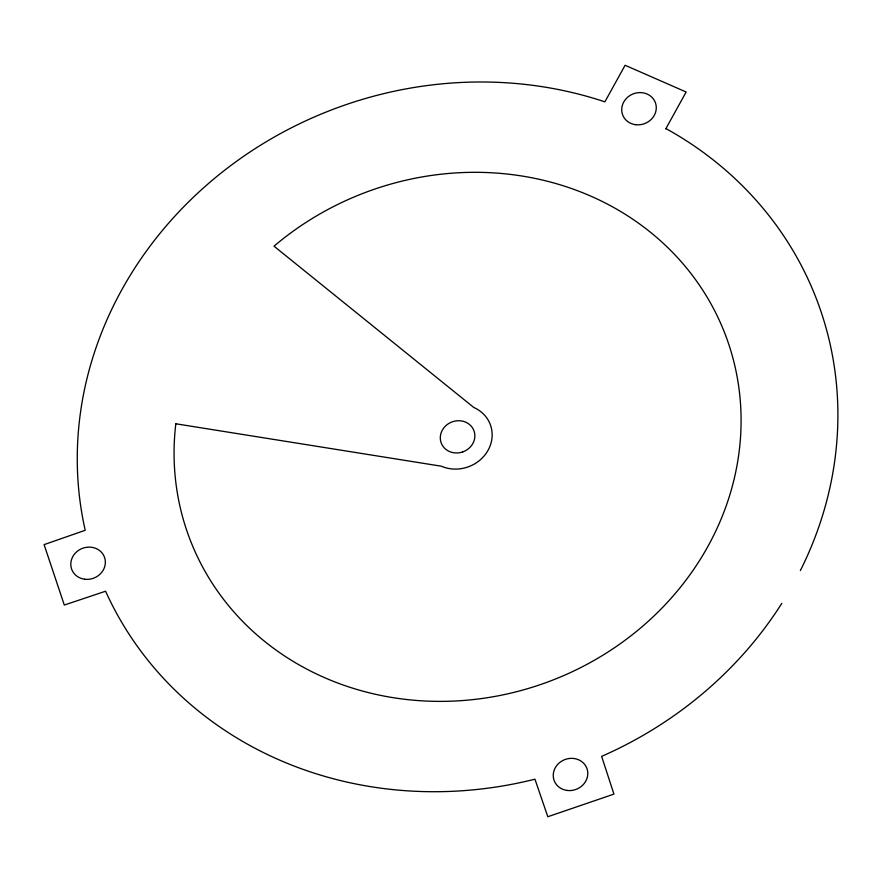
<?xml version="1.0" encoding="UTF-8"?>
<svg xmlns="http://www.w3.org/2000/svg" width="882" height="882" viewBox="0 0 882 882"><rect width="100%" height="100%" fill="white"/><g stroke="black" fill="none" stroke-linecap="round" stroke-linejoin="round"><path stroke-width="1.32" d="M665.745 128.915L686.152 92.004L625.106 65.268L604.876 101.86L601.028 100.581A384.453 350.386 -20.8 0 0 208.273 183.688L202.474 188.803A384.453 350.386 -20.8 0 0 81.078 408.366L80.064 415.587A384.453 350.386 -20.8 0 0 85.212 530.28L44.1 544.624L64.309 605.052L105.586 591.216A384.453 350.386 -20.8 0 0 534.944 779.192L547.81 816.732L613.938 794.109L601.623 756.37A384.453 350.386 -20.8 0 0 781.816 603.343M665.932 128.585L669.416 130.514A384.453 350.386 -20.8 0 1 800.371 570.566M175.827 423.779L175.518 426.381A286.595 261.193 -20.8 0 0 503.876 694.674A286.595 261.193 -20.8 0 0 715.368 312.151A286.595 261.193 -20.8 0 0 276.143 244.38L274.015 246.188L473.81 407.484A34.949 31.851 -20.8 0 1 492.013 437.792A34.949 31.851 -20.8 0 1 468.022 466.942L467.35 467.173A34.949 31.851 -20.8 0 1 441.342 466.203L175.827 423.779M462.796 451.893L462.466 452.014A17.475 15.931 -20.8 0 1 441.099 442.654L441 442.345A17.475 15.931 -20.8 0 1 452.576 421.717A17.475 15.931 -20.8 0 1 474.097 431.144A17.475 15.931 -20.8 0 1 462.796 451.893M635.624 124.704A17.475 15.931 -20.8 0 0 655.37 102.61A17.475 15.931 -20.8 0 0 626 98.85A17.475 15.931 -20.8 0 0 635.624 124.704M84.705 579.231A17.475 15.931 -20.8 0 0 104.451 557.137A17.475 15.931 -20.8 0 0 75.08 553.378A17.475 15.931 -20.8 0 0 84.705 579.231M567.148 790.448A17.475 15.931 -20.8 0 0 586.883 768.354A17.475 15.931 -20.8 0 0 557.523 764.595A17.475 15.931 -20.8 0 0 567.148 790.448"/></g></svg>
